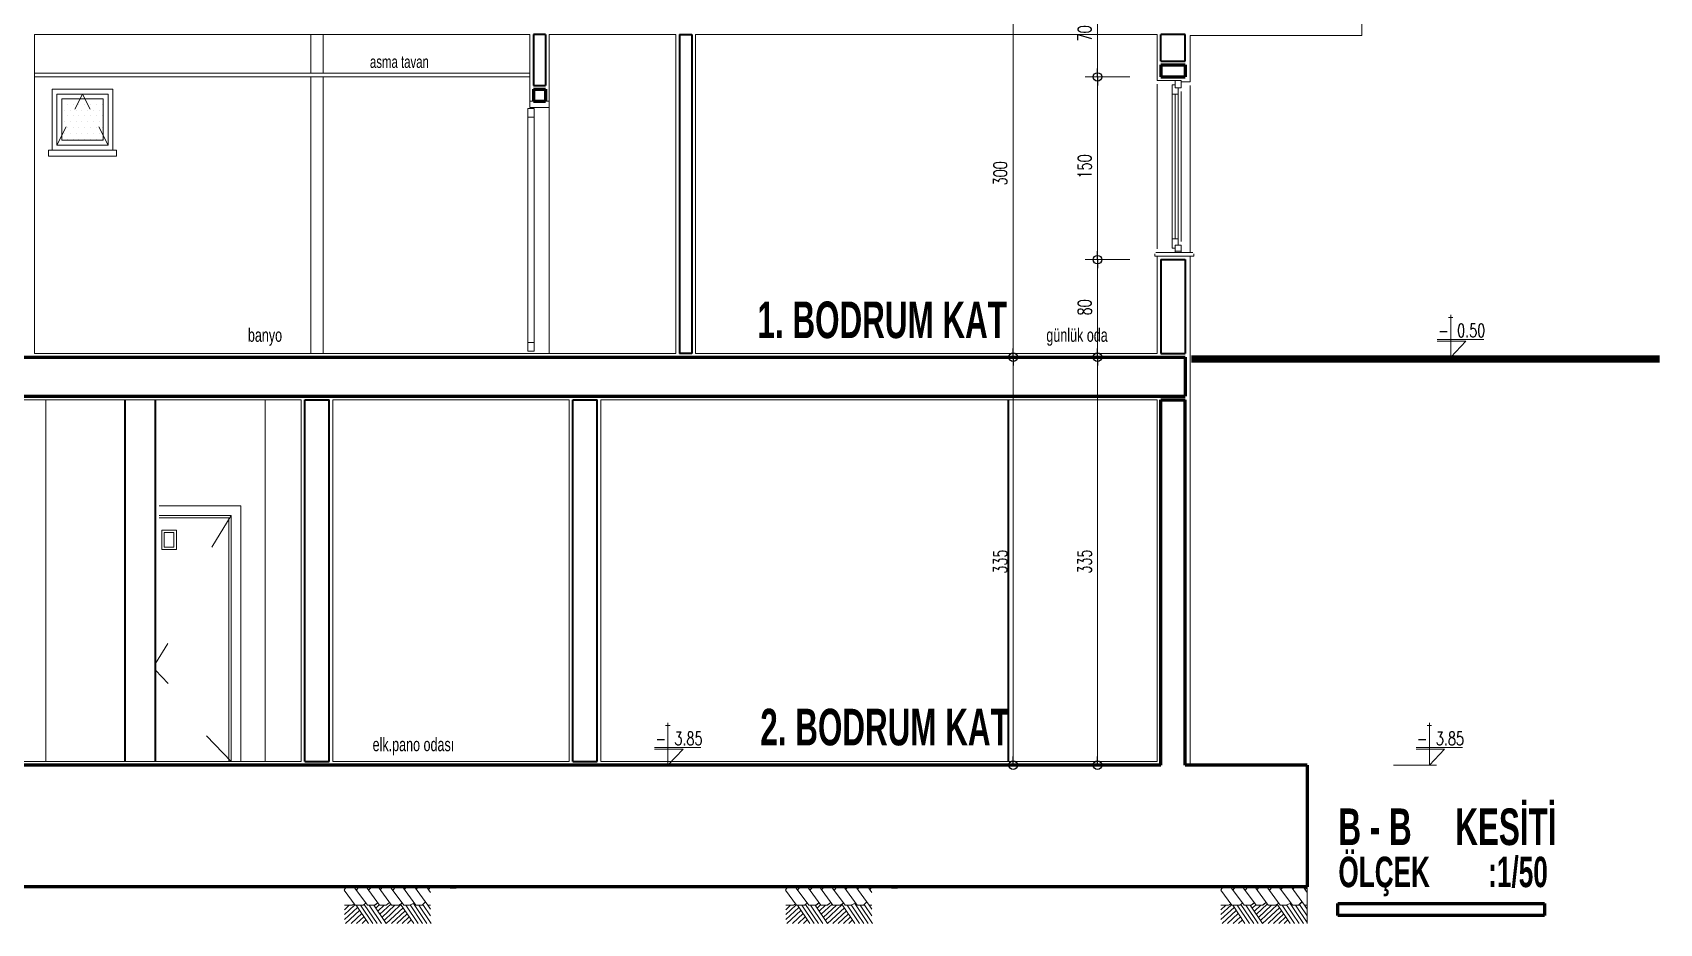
# Model space of a CAD drawing. Header units: millimetres. Extents: x 2016.56 to 2021.8, y 13721.83 to 13722.48.
# Drawn here: x 2019.5834 to 2019.8504, y 13721.8319 to 13721.9782 of the extents above; entities that cross this region are included whole.
import ezdxf

# ---------------------------------------------------------------- set-up
doc = ezdxf.new("R2010")
doc.units = ezdxf.units.MM
doc.linetypes.add('HIDDEN', pattern=[0.375, 0.25, -0.125])
doc.layers.get('0').update_dxf_attribs({"lineweight": 20})
for name, color, linetype, lineweight in [('1.2', 120, 'Continuous', 120), ('DH', 7, 'Continuous', 20), ('DIMV', 7, 'Continuous', 20), ('DUVAR', 4, 'Continuous', 40), ('kolon', 5, 'Continuous', 60), ('PENCERE', 3, 'Continuous', 13), ('SIVA', 7, 'Continuous', 20), ('TEFRİŞ', 11, 'Continuous', 9), ('TEXT', 7, 'Continuous', 20)]:
    doc.layers.add(name, color=color, linetype=linetype, lineweight=lineweight)
doc.styles.get("Standard").update_dxf_attribs({"font": 'txt.shx', "width": 0.7, "height": 11})
doc.styles.add('style1', font='swisscbo.ttf', dxfattribs={"width": 0.75, "height": 11})
doc.styles.add('style3', font='GOTHIC.TTF', dxfattribs={"width": 0.7, "height": 11})

msp = doc.modelspace()

# ---------------------------------------------------------------- linework, layer by layer
for p, q in [((2019.80156, 13721.97774), (2019.80156, 13722.00154)), ((2019.58366, 13721.97794), (2019.58366, 13721.92554)), ((2019.62906, 13721.97794), (2019.62906, 13721.97154)), ((2019.63106, 13721.97794), (2019.63106, 13721.97154)), ((2019.66496, 13721.97794), (2019.66496, 13721.96594)), ((2019.66816, 13721.96594), (2019.66816, 13721.97794)), ((2019.68896, 13721.92554), (2019.68896, 13721.97794)), ((2019.69216, 13721.97794), (2019.69216, 13721.92554)), ((2019.77336, 13721.97554), (2019.77336, 13721.97554)), ((2019.77336, 13721.97554), (2019.77336, 13721.97554)), ((2019.66496, 13721.97154), (2019.58366, 13721.97154)), ((2019.66496, 13721.97094), (2019.58366, 13721.97094)), ((2019.62906, 13721.97094), (2019.62906, 13721.92554)), ((2019.63106, 13721.97094), (2019.63106, 13721.92554)), ((2019.76796, 13721.97034), (2019.76796, 13721.97034)), ((2019.59656, 13721.96894), (2019.58656, 13721.96894)), ((2019.58656, 13721.96894), (2019.58656, 13721.95894)), ((2019.59576, 13721.96814), (2019.58736, 13721.96814)), ((2019.58736, 13721.96814), (2019.58736, 13721.95974)), ((2019.59576, 13721.96814), (2019.59576, 13721.95974)), ((2019.59656, 13721.96894), (2019.59656, 13721.95894)), ((2019.77336, 13721.96954), (2019.77336, 13721.94214)), ((2019.58816, 13721.96054), (2019.58816, 13721.96734)), ((2019.58816, 13721.96734), (2019.59496, 13721.96734)), ((2019.59496, 13721.96054), (2019.59496, 13721.96734)), ((2019.66468, 13721.96574), (2019.66468, 13721.92594)), ((2019.66468, 13721.96574), (2019.66568, 13721.96574)), ((2019.66556, 13721.96694), (2019.66496, 13721.96694)), ((2019.66816, 13721.96594), (2019.66496, 13721.96594)), ((2019.66568, 13721.96574), (2019.66568, 13721.92594)), ((2019.66756, 13721.96694), (2019.66816, 13721.96694)), ((2019.66816, 13721.96594), (2019.66816, 13721.92554)), ((2019.66468, 13721.96434), (2019.66568, 13721.96434)), ((2019.58736, 13721.95974), (2019.59576, 13721.95974)), ((2019.58816, 13721.96054), (2019.59496, 13721.96054)), ((2019.58596, 13721.95794), (2019.58596, 13721.95894)), ((2019.58596, 13721.95894), (2019.59716, 13721.95894)), ((2019.58596, 13721.95794), (2019.59716, 13721.95794)), ((2019.59716, 13721.95794), (2019.59716, 13721.95894)), ((2019.76756, 13721.94154), (2019.76756, 13721.94192)), ((2019.76796, 13721.94154), (2019.76756, 13721.94154)), ((2019.76774, 13721.94214), (2019.77379, 13721.94214)), ((2019.77336, 13721.94154), (2019.76856, 13721.94154)), ((2019.77336, 13721.94154), (2019.77396, 13721.94154)), ((2019.77396, 13721.94154), (2019.77396, 13721.94192)), ((2019.58366, 13721.92554), (2019.68896, 13721.92554)), ((2019.66468, 13721.92734), (2019.66568, 13721.92734)), ((2019.66468, 13721.92594), (2019.66568, 13721.92594)), ((2019.69216, 13721.92554), (2019.76796, 13721.92554)), ((2019.61756, 13721.90054), (2019.60416, 13721.90054)), ((2019.61596, 13721.89894), (2019.60416, 13721.89894)), ((2019.61596, 13721.85854), (2019.61596, 13721.89894)), ((2019.61756, 13721.85854), (2019.61756, 13721.90054)), ((2019.62746, 13721.85854), (2019.39316, 13721.85854)), ((2019.67146, 13721.85854), (2019.63266, 13721.85854)), ((2019.76796, 13721.85854), (2019.67666, 13721.85854))]:
    msp.add_line(p, q)
at = {"color": 0, "lineweight": -2}
for p, q in [((2019.75815, 13721.97094), (2019.75815, 13721.97234)), ((2019.75815, 13721.97094), (2019.75815, 13721.96954)), ((2019.75815, 13721.94094), (2019.75815, 13721.94234)), ((2019.75815, 13721.94094), (2019.75815, 13721.93954)), ((2019.7443, 13721.92494), (2019.7443, 13721.92634)), ((2019.7443, 13721.92494), (2019.7443, 13721.92354)), ((2019.75815, 13721.92494), (2019.75815, 13721.92634)), ((2019.75815, 13721.92494), (2019.75815, 13721.92354)), ((2019.7443, 13721.85794), (2019.7443, 13721.85934)), ((2019.75815, 13721.85794), (2019.75815, 13721.85934))]:
    msp.add_line(p, q, dxfattribs=at)
for centre in [(2019.75815, 13721.97094), (2019.75815, 13721.97094), (2019.75815, 13721.94094), (2019.75815, 13721.94094), (2019.7443, 13721.92494), (2019.7443, 13721.92494), (2019.75815, 13721.92494), (2019.75815, 13721.92494), (2019.7443, 13721.85794), (2019.75815, 13721.85794)]:
    msp.add_circle(centre, 0.0007, dxfattribs=at)
at = {"layer": '1.2'}
for p, q in [((2019.85039, 13721.92494), (2019.7736, 13721.92494)), ((2019.85039, 13721.92484), (2019.7736, 13721.92484)), ((2019.85039, 13721.92474), (2019.7736, 13721.92474)), ((2019.85039, 13721.92464), (2019.7736, 13721.92464)), ((2019.85039, 13721.92454), (2019.7736, 13721.92454)), ((2019.85039, 13721.92444), (2019.7736, 13721.92444)), ((2019.85039, 13721.92434), (2019.7736, 13721.92434))]:
    msp.add_line(p, q, dxfattribs=at)
at = {"layer": 'DH'}
for p, q in [((2019.58556, 13721.85854), (2019.58556, 13721.91794)), ((2019.62156, 13721.85854), (2019.62156, 13721.91794)), ((2019.60456, 13721.89654), (2019.60698, 13721.89654)), ((2019.60456, 13721.89335), (2019.60456, 13721.89654)), ((2019.60698, 13721.89654), (2019.60698, 13721.89335)), ((2019.60698, 13721.89335), (2019.60456, 13721.89335))]:
    msp.add_line(p, q, dxfattribs=at)
at = {"layer": 'DIMV'}
for p, q in [((2019.7443, 13721.98354), (2019.7443, 13721.92634)), ((2019.75815, 13721.98354), (2019.75815, 13721.97234)), ((2019.75815, 13721.96954), (2019.75815, 13721.94234)), ((2019.75815, 13721.93954), (2019.75815, 13721.92634)), ((2019.7443, 13721.92354), (2019.7443, 13721.85934)), ((2019.75815, 13721.92354), (2019.75815, 13721.85934))]:
    msp.add_line(p, q, dxfattribs=at)
at = {"layer": 'DIMV', "lineweight": 20}
for p, q in [((2019.76346, 13721.97094), (2019.75615, 13721.97094)), ((2019.76346, 13721.97094), (2019.75615, 13721.97094)), ((2019.76346, 13721.94094), (2019.75615, 13721.94094)), ((2019.76346, 13721.94094), (2019.75615, 13721.94094)), ((2019.74508, 13721.92494), (2019.7423, 13721.92494)), ((2019.7463, 13721.92494), (2019.7423, 13721.92494)), ((2019.76001, 13721.92494), (2019.75615, 13721.92494)), ((2019.7612, 13721.92494), (2019.75615, 13721.92494)), ((2019.74569, 13721.85794), (2019.7423, 13721.85794)), ((2019.76054, 13721.85794), (2019.75615, 13721.85794))]:
    msp.add_line(p, q, dxfattribs=at)
at = {"layer": 'DUVAR'}
for p, q in [((2019.66756, 13721.97794), (2019.66556, 13721.97794)), ((2019.66556, 13721.97794), (2019.66556, 13721.96954)), ((2019.66756, 13721.97794), (2019.66756, 13721.96954)), ((2019.68956, 13721.97794), (2019.68956, 13721.92554)), ((2019.68956, 13721.97794), (2019.69156, 13721.97794)), ((2019.69156, 13721.97794), (2019.69156, 13721.92554)), ((2019.76856, 13721.97354), (2019.76856, 13721.97794)), ((2019.77256, 13721.97794), (2019.76856, 13721.97794)), ((2019.77256, 13721.97354), (2019.77256, 13721.97794)), ((2019.76856, 13721.97354), (2019.77256, 13721.97354)), ((2019.66556, 13721.96954), (2019.66756, 13721.96954)), ((2019.5886, 13721.9655), (2019.5886, 13721.9655)), ((2019.58908, 13721.96646), (2019.58908, 13721.96646)), ((2019.58956, 13721.9655), (2019.58956, 13721.9655)), ((2019.59003, 13721.96646), (2019.59003, 13721.96646)), ((2019.59051, 13721.9655), (2019.59051, 13721.9655)), ((2019.59098, 13721.96646), (2019.59098, 13721.96646)), ((2019.59146, 13721.9655), (2019.59146, 13721.9655)), ((2019.59194, 13721.96646), (2019.59194, 13721.96646)), ((2019.59241, 13721.9655), (2019.59241, 13721.9655)), ((2019.59289, 13721.96646), (2019.59289, 13721.96646)), ((2019.59337, 13721.9655), (2019.59337, 13721.9655)), ((2019.59384, 13721.96646), (2019.59384, 13721.96646)), ((2019.59432, 13721.9655), (2019.59432, 13721.9655)), ((2019.59479, 13721.96646), (2019.59479, 13721.96646)), ((2019.5886, 13721.9636), (2019.5886, 13721.9636)), ((2019.58908, 13721.96455), (2019.58908, 13721.96455)), ((2019.58908, 13721.96265), (2019.58908, 13721.96265)), ((2019.58956, 13721.9636), (2019.58956, 13721.9636)), ((2019.59003, 13721.96455), (2019.59003, 13721.96455)), ((2019.59003, 13721.96265), (2019.59003, 13721.96265)), ((2019.59051, 13721.9636), (2019.59051, 13721.9636)), ((2019.59098, 13721.96455), (2019.59098, 13721.96455)), ((2019.59098, 13721.96265), (2019.59098, 13721.96265)), ((2019.59146, 13721.9636), (2019.59146, 13721.9636)), ((2019.59194, 13721.96455), (2019.59194, 13721.96455)), ((2019.59194, 13721.96265), (2019.59194, 13721.96265)), ((2019.59241, 13721.9636), (2019.59241, 13721.9636)), ((2019.59289, 13721.96455), (2019.59289, 13721.96455)), ((2019.59289, 13721.96265), (2019.59289, 13721.96265)), ((2019.59337, 13721.9636), (2019.59337, 13721.9636)), ((2019.59384, 13721.96455), (2019.59384, 13721.96455)), ((2019.59384, 13721.96265), (2019.59384, 13721.96265)), ((2019.59432, 13721.9636), (2019.59432, 13721.9636)), ((2019.59479, 13721.96455), (2019.59479, 13721.96455)), ((2019.59479, 13721.96265), (2019.59479, 13721.96265)), ((2019.5886, 13721.96169), (2019.5886, 13721.96169)), ((2019.58908, 13721.96074), (2019.58908, 13721.96074)), ((2019.58956, 13721.96169), (2019.58956, 13721.96169)), ((2019.59003, 13721.96074), (2019.59003, 13721.96074)), ((2019.59051, 13721.96169), (2019.59051, 13721.96169)), ((2019.59098, 13721.96074), (2019.59098, 13721.96074)), ((2019.59146, 13721.96169), (2019.59146, 13721.96169)), ((2019.59194, 13721.96074), (2019.59194, 13721.96074)), ((2019.59241, 13721.96169), (2019.59241, 13721.96169)), ((2019.59289, 13721.96074), (2019.59289, 13721.96074)), ((2019.59337, 13721.96169), (2019.59337, 13721.96169)), ((2019.59384, 13721.96074), (2019.59384, 13721.96074)), ((2019.59432, 13721.96169), (2019.59432, 13721.96169)), ((2019.59479, 13721.96074), (2019.59479, 13721.96074)), ((2019.76856, 13721.94094), (2019.76856, 13721.92554)), ((2019.76856, 13721.94094), (2019.77256, 13721.94094)), ((2019.77256, 13721.94094), (2019.77256, 13721.94094)), ((2019.77256, 13721.94094), (2019.77256, 13721.92554)), ((2019.69156, 13721.92554), (2019.68956, 13721.92554)), ((2019.76856, 13721.92554), (2019.77256, 13721.92554)), ((2019.59856, 13721.85854), (2019.59856, 13721.91794)), ((2019.60356, 13721.85854), (2019.60356, 13721.91794)), ((2019.62806, 13721.85854), (2019.62806, 13721.91794)), ((2019.62806, 13721.91794), (2019.63206, 13721.91794)), ((2019.63206, 13721.85854), (2019.63206, 13721.91794)), ((2019.67206, 13721.91794), (2019.67606, 13721.91794)), ((2019.67206, 13721.85854), (2019.67206, 13721.91794)), ((2019.67606, 13721.85854), (2019.67606, 13721.91794)), ((2019.74356, 13721.85854), (2019.74356, 13721.91794)), ((2019.62806, 13721.85854), (2019.63206, 13721.85854)), ((2019.67206, 13721.85854), (2019.67606, 13721.85854))]:
    msp.add_line(p, q, dxfattribs=at)
at = {"layer": 'kolon'}
for p, q in [((2019.76856, 13721.97294), (2019.76856, 13721.97094)), ((2019.76856, 13721.97294), (2019.77256, 13721.97294)), ((2019.77256, 13721.97294), (2019.77256, 13721.97094)), ((2019.76856, 13721.97094), (2019.77256, 13721.97094)), ((2019.66556, 13721.96894), (2019.66756, 13721.96894)), ((2019.66556, 13721.96894), (2019.66556, 13721.96694)), ((2019.66756, 13721.96894), (2019.66756, 13721.96694)), ((2019.66556, 13721.96694), (2019.66756, 13721.96694)), ((2019.58056, 13721.92494), (2019.77256, 13721.92494)), ((2019.77256, 13721.92494), (2019.77256, 13721.91854)), ((2019.56956, 13721.91854), (2019.77256, 13721.91854)), ((2019.76856, 13721.91794), (2019.77256, 13721.91794)), ((2019.76856, 13721.85794), (2019.76856, 13721.91794)), ((2019.77256, 13721.85794), (2019.77256, 13721.91794)), ((2019.76856, 13721.85794), (2019.56956, 13721.85794)), ((2019.79256, 13721.85794), (2019.77256, 13721.85794)), ((2019.79256, 13721.85794), (2019.79256, 13721.83794)), ((2019.79256, 13721.83794), (2019.58056, 13721.83794)), ((2019.65192, 13721.83794), (2019.65092, 13721.83794)), ((2019.65192, 13721.83794), (2019.65292, 13721.83794)), ((2019.72435, 13721.83794), (2019.72335, 13721.83794)), ((2019.72435, 13721.83794), (2019.72535, 13721.83794)), ((2019.79759, 13721.8352), (2019.83152, 13721.8352)), ((2019.79759, 13721.83323), (2019.79759, 13721.8352)), ((2019.83152, 13721.8352), (2019.83152, 13721.83323)), ((2019.83152, 13721.83323), (2019.79759, 13721.83323))]:
    msp.add_line(p, q, dxfattribs=at)
at = {"layer": 'PENCERE'}
for p, q in [((2019.77091, 13721.97014), (2019.77091, 13721.97034)), ((2019.77091, 13721.97034), (2019.77191, 13721.97034)), ((2019.77091, 13721.96914), (2019.77091, 13721.97014)), ((2019.77191, 13721.97034), (2019.77191, 13721.97014)), ((2019.77191, 13721.97014), (2019.77191, 13721.96914)), ((2019.77041, 13721.96964), (2019.77041, 13721.94284)), ((2019.77041, 13721.96964), (2019.77091, 13721.96964)), ((2019.77041, 13721.96814), (2019.77141, 13721.96814)), ((2019.77191, 13721.96914), (2019.77091, 13721.96914)), ((2019.77091, 13721.96814), (2019.77091, 13721.94434)), ((2019.77091, 13721.96814), (2019.77091, 13721.94434)), ((2019.77141, 13721.96914), (2019.77141, 13721.94334)), ((2019.77141, 13721.96914), (2019.77141, 13721.94334)), ((2019.77191, 13721.96854), (2019.77191, 13721.94394)), ((2019.77041, 13721.94434), (2019.77141, 13721.94434)), ((2019.77041, 13721.94284), (2019.77091, 13721.94284)), ((2019.77191, 13721.94334), (2019.77091, 13721.94334)), ((2019.77091, 13721.94334), (2019.77091, 13721.94234)), ((2019.77171, 13721.94234), (2019.77091, 13721.94234)), ((2019.77091, 13721.94234), (2019.77091, 13721.94214)), ((2019.77191, 13721.94234), (2019.77171, 13721.94234)), ((2019.77191, 13721.94234), (2019.77191, 13721.94334)), ((2019.77191, 13721.94234), (2019.77191, 13721.94214)), ((2019.61556, 13721.89854), (2019.60416, 13721.89854)), ((2019.61556, 13721.85854), (2019.61556, 13721.89854)), ((2019.60496, 13721.89614), (2019.60658, 13721.89614)), ((2019.60496, 13721.89375), (2019.60496, 13721.89614)), ((2019.60658, 13721.89614), (2019.60658, 13721.89375)), ((2019.60658, 13721.89375), (2019.60496, 13721.89375))]:
    msp.add_line(p, q, dxfattribs=at)
at = {"layer": 'SIVA'}
for p, q in [((2019.58366, 13721.97794), (2019.66496, 13721.97794)), ((2019.66816, 13721.97794), (2019.68896, 13721.97794)), ((2019.69216, 13721.97794), (2019.76796, 13721.97794)), ((2019.76796, 13721.97034), (2019.76796, 13721.97794)), ((2019.77336, 13721.97774), (2019.80156, 13721.97774)), ((2019.77336, 13721.97774), (2019.77336, 13721.97014)), ((2019.77336, 13721.97554), (2019.77336, 13721.97554)), ((2019.76796, 13721.97034), (2019.77154, 13721.97034)), ((2019.77336, 13721.97014), (2019.77191, 13721.97014)), ((2019.76796, 13721.96974), (2019.76796, 13721.94274)), ((2019.77066, 13721.94154), (2019.76796, 13721.94154)), ((2019.76796, 13721.94154), (2019.76796, 13721.92554)), ((2019.77336, 13721.94154), (2019.77336, 13721.85794)), ((2019.77336, 13721.94154), (2019.77336, 13721.94154)), ((2019.39316, 13721.91794), (2019.62746, 13721.91794)), ((2019.62746, 13721.85854), (2019.62746, 13721.91794)), ((2019.63266, 13721.85854), (2019.63266, 13721.91794)), ((2019.63266, 13721.91794), (2019.67146, 13721.91794)), ((2019.67146, 13721.85854), (2019.67146, 13721.91794)), ((2019.67666, 13721.85854), (2019.67666, 13721.91794)), ((2019.67666, 13721.91794), (2019.76796, 13721.91794)), ((2019.76796, 13721.85854), (2019.76796, 13721.91794))]:
    msp.add_line(p, q, dxfattribs=at)
at = {"layer": 'TEFRİŞ', "linetype": 'HIDDEN', "ltscale": 10}
for p, q in [((2019.59033, 13721.96566), (2019.59156, 13721.96814)), ((2019.59156, 13721.96814), (2019.5928, 13721.96567)), ((2019.58736, 13721.95974), (2019.58886, 13721.96273)), ((2019.59425, 13721.96276), (2019.59576, 13721.95974)), ((2019.61596, 13721.89894), (2019.6128, 13721.89372)), ((2019.60558, 13721.87792), (2019.60356, 13721.8746)), ((2019.60356, 13721.87352), (2019.60564, 13721.87136)), ((2019.61191, 13721.86276), (2019.61596, 13721.85854))]:
    msp.add_line(p, q, dxfattribs=at)
at = {"layer": 'TEFRİŞ'}
for p, q in [((2019.63451, 13721.83742), (2019.63486, 13721.83794)), ((2019.63634, 13721.83494), (2019.63451, 13721.83742)), ((2019.63832, 13721.83494), (2019.63611, 13721.83794)), ((2019.63651, 13721.8374), (2019.63693, 13721.83794)), ((2019.64031, 13721.83494), (2019.6381, 13721.83794)), ((2019.63851, 13721.83738), (2019.63903, 13721.83794)), ((2019.6423, 13721.83494), (2019.64009, 13721.83794)), ((2019.64043, 13721.83747), (2019.64087, 13721.83794)), ((2019.64428, 13721.83494), (2019.64207, 13721.83794)), ((2019.64249, 13721.83737), (2019.64295, 13721.83794)), ((2019.64627, 13721.83494), (2019.64406, 13721.83794)), ((2019.64438, 13721.83751), (2019.64482, 13721.83794)), ((2019.64826, 13721.83494), (2019.64605, 13721.83794)), ((2019.64632, 13721.83756), (2019.64676, 13721.83794)), ((2019.64869, 13721.83705), (2019.64804, 13721.83794)), ((2019.64837, 13721.83748), (2019.6487, 13721.83794)), ((2019.70694, 13721.83742), (2019.70729, 13721.83794)), ((2019.70877, 13721.83494), (2019.70694, 13721.83742)), ((2019.71076, 13721.83494), (2019.70855, 13721.83794)), ((2019.70894, 13721.8374), (2019.70936, 13721.83794)), ((2019.71274, 13721.83494), (2019.71054, 13721.83794)), ((2019.71094, 13721.83738), (2019.71147, 13721.83794)), ((2019.71473, 13721.83494), (2019.71252, 13721.83794)), ((2019.71287, 13721.83747), (2019.71331, 13721.83794)), ((2019.71672, 13721.83494), (2019.71451, 13721.83794)), ((2019.71493, 13721.83737), (2019.71538, 13721.83794)), ((2019.71871, 13721.83494), (2019.7165, 13721.83794)), ((2019.71682, 13721.83751), (2019.71725, 13721.83794)), ((2019.72069, 13721.83494), (2019.71848, 13721.83794)), ((2019.71876, 13721.83756), (2019.71919, 13721.83794)), ((2019.72113, 13721.83705), (2019.72047, 13721.83794)), ((2019.72081, 13721.83748), (2019.72113, 13721.83794)), ((2019.77838, 13721.83742), (2019.77873, 13721.83794)), ((2019.78021, 13721.83494), (2019.77838, 13721.83742)), ((2019.7822, 13721.83494), (2019.77999, 13721.83794)), ((2019.78038, 13721.8374), (2019.7808, 13721.83794)), ((2019.78418, 13721.83494), (2019.78197, 13721.83794)), ((2019.78238, 13721.83738), (2019.78291, 13721.83794)), ((2019.78617, 13721.83494), (2019.78396, 13721.83794)), ((2019.78431, 13721.83747), (2019.78475, 13721.83794)), ((2019.78816, 13721.83494), (2019.78595, 13721.83794)), ((2019.78636, 13721.83737), (2019.78682, 13721.83794)), ((2019.79014, 13721.83494), (2019.78793, 13721.83794)), ((2019.78825, 13721.83751), (2019.78869, 13721.83794)), ((2019.79213, 13721.83494), (2019.78992, 13721.83794)), ((2019.7902, 13721.83756), (2019.79063, 13721.83794)), ((2019.79256, 13721.83705), (2019.79191, 13721.83794)), ((2019.79224, 13721.83748), (2019.79257, 13721.83794)), ((2019.79256, 13721.83794), (2019.79256, 13721.83194)), ((2019.63622, 13721.83494), (2019.63455, 13721.83339)), ((2019.6358, 13721.83494), (2019.63455, 13721.83494)), ((2019.63534, 13721.83494), (2019.63455, 13721.8342)), ((2019.63671, 13721.83457), (2019.63455, 13721.83257)), ((2019.63705, 13721.83407), (2019.63475, 13721.83194)), ((2019.63615, 13721.83519), (2019.63582, 13721.83494)), ((2019.63763, 13721.83494), (2019.63631, 13721.83494)), ((2019.63765, 13721.83494), (2019.63634, 13721.83494)), ((2019.63646, 13721.83494), (2019.63849, 13721.83194)), ((2019.63719, 13721.83494), (2019.63921, 13721.83194)), ((2019.63808, 13721.83527), (2019.63765, 13721.83494)), ((2019.63782, 13721.83508), (2019.63994, 13721.83194)), ((2019.6395, 13721.83494), (2019.6383, 13721.83494)), ((2019.63953, 13721.83494), (2019.63832, 13721.83494)), ((2019.63864, 13721.83494), (2019.64066, 13721.83194)), ((2019.63936, 13721.83494), (2019.64139, 13721.83194)), ((2019.64001, 13721.83532), (2019.6395, 13721.83494)), ((2019.64003, 13721.83532), (2019.63953, 13721.83494)), ((2019.64026, 13721.83498), (2019.63969, 13721.83445)), ((2019.64109, 13721.83494), (2019.64003, 13721.83395)), ((2019.64138, 13721.83494), (2019.64029, 13721.83494)), ((2019.6414, 13721.83494), (2019.64031, 13721.83494)), ((2019.64215, 13721.83511), (2019.64037, 13721.83345)), ((2019.64285, 13721.83494), (2019.64071, 13721.83294)), ((2019.64383, 13721.83503), (2019.64105, 13721.83244)), ((2019.64194, 13721.83539), (2019.64138, 13721.83494)), ((2019.64417, 13721.83452), (2019.64139, 13721.83194)), ((2019.64196, 13721.83539), (2019.6414, 13721.83494)), ((2019.64451, 13721.83402), (2019.64227, 13721.83194)), ((2019.64345, 13721.83494), (2019.64228, 13721.83494)), ((2019.64347, 13721.83494), (2019.6423, 13721.83494)), ((2019.64402, 13721.83527), (2019.64345, 13721.83494)), ((2019.64404, 13721.83527), (2019.64347, 13721.83494)), ((2019.64377, 13721.83512), (2019.64592, 13721.83194)), ((2019.64522, 13721.83494), (2019.64426, 13721.83494)), ((2019.64525, 13721.83494), (2019.64428, 13721.83494)), ((2019.64462, 13721.83494), (2019.64664, 13721.83194)), ((2019.64601, 13721.83527), (2019.64522, 13721.83494)), ((2019.64603, 13721.83527), (2019.64525, 13721.83494)), ((2019.64532, 13721.83498), (2019.64737, 13721.83194)), ((2019.64588, 13721.83521), (2019.64809, 13721.83194)), ((2019.6473, 13721.83494), (2019.64625, 13721.83494)), ((2019.64732, 13721.83494), (2019.64627, 13721.83494)), ((2019.64679, 13721.83494), (2019.64881, 13721.83194)), ((2019.64784, 13721.83547), (2019.6473, 13721.83494)), ((2019.64786, 13721.83547), (2019.64732, 13721.83494)), ((2019.64743, 13721.83507), (2019.64869, 13721.83319)), ((2019.64824, 13721.83494), (2019.64869, 13721.83426)), ((2019.64869, 13721.83494), (2019.64824, 13721.83494)), ((2019.64869, 13721.83494), (2019.64826, 13721.83494)), ((2019.70777, 13721.83494), (2019.70698, 13721.8342)), ((2019.70824, 13721.83494), (2019.70698, 13721.83494)), ((2019.70866, 13721.83494), (2019.70698, 13721.83339)), ((2019.70915, 13721.83457), (2019.70698, 13721.83257)), ((2019.70949, 13721.83407), (2019.70719, 13721.83194)), ((2019.70858, 13721.83519), (2019.70826, 13721.83494)), ((2019.71006, 13721.83494), (2019.70875, 13721.83494)), ((2019.71009, 13721.83494), (2019.70877, 13721.83494)), ((2019.7089, 13721.83494), (2019.71093, 13721.83194)), ((2019.70962, 13721.83494), (2019.71165, 13721.83194)), ((2019.71051, 13721.83527), (2019.71009, 13721.83494)), ((2019.71025, 13721.83508), (2019.71237, 13721.83194)), ((2019.71194, 13721.83494), (2019.71074, 13721.83494)), ((2019.71196, 13721.83494), (2019.71076, 13721.83494)), ((2019.71107, 13721.83494), (2019.7131, 13721.83194)), ((2019.7118, 13721.83494), (2019.71382, 13721.83194)), ((2019.71244, 13721.83532), (2019.71194, 13721.83494)), ((2019.71246, 13721.83532), (2019.71196, 13721.83494)), ((2019.71269, 13721.83498), (2019.71212, 13721.83445)), ((2019.71352, 13721.83494), (2019.71246, 13721.83395)), ((2019.71381, 13721.83494), (2019.71272, 13721.83494)), ((2019.71383, 13721.83494), (2019.71274, 13721.83494)), ((2019.71459, 13721.83511), (2019.7128, 13721.83345)), ((2019.71529, 13721.83494), (2019.71314, 13721.83294)), ((2019.71627, 13721.83503), (2019.71348, 13721.83244)), ((2019.71438, 13721.83539), (2019.71381, 13721.83494)), ((2019.71661, 13721.83452), (2019.71382, 13721.83194)), ((2019.7144, 13721.83539), (2019.71383, 13721.83494)), ((2019.71695, 13721.83402), (2019.7147, 13721.83194)), ((2019.71588, 13721.83494), (2019.71471, 13721.83494)), ((2019.71591, 13721.83494), (2019.71473, 13721.83494)), ((2019.71645, 13721.83527), (2019.71588, 13721.83494)), ((2019.71647, 13721.83527), (2019.71591, 13721.83494)), ((2019.7162, 13721.83512), (2019.71835, 13721.83194)), ((2019.71766, 13721.83494), (2019.7167, 13721.83494)), ((2019.71768, 13721.83494), (2019.71672, 13721.83494)), ((2019.71705, 13721.83494), (2019.71908, 13721.83194)), ((2019.71844, 13721.83527), (2019.71766, 13721.83494)), ((2019.71846, 13721.83527), (2019.71768, 13721.83494)), ((2019.71775, 13721.83498), (2019.7198, 13721.83194)), ((2019.71831, 13721.83521), (2019.72053, 13721.83194)), ((2019.71973, 13721.83494), (2019.71868, 13721.83494)), ((2019.71975, 13721.83494), (2019.71871, 13721.83494)), ((2019.71922, 13721.83494), (2019.72125, 13721.83194)), ((2019.72028, 13721.83547), (2019.71973, 13721.83494)), ((2019.7203, 13721.83547), (2019.71975, 13721.83494)), ((2019.71986, 13721.83507), (2019.72113, 13721.83319)), ((2019.72113, 13721.83494), (2019.72067, 13721.83494)), ((2019.72067, 13721.83494), (2019.72113, 13721.83426)), ((2019.72113, 13721.83494), (2019.72069, 13721.83494)), ((2019.78009, 13721.83494), (2019.77842, 13721.83339)), ((2019.77967, 13721.83494), (2019.77842, 13721.83494)), ((2019.77921, 13721.83494), (2019.77842, 13721.8342)), ((2019.78058, 13721.83457), (2019.77842, 13721.83257)), ((2019.78092, 13721.83407), (2019.77863, 13721.83194)), ((2019.78002, 13721.83519), (2019.77969, 13721.83494)), ((2019.7815, 13721.83494), (2019.78019, 13721.83494)), ((2019.78152, 13721.83494), (2019.78021, 13721.83494)), ((2019.78034, 13721.83494), (2019.78236, 13721.83194)), ((2019.78106, 13721.83494), (2019.78309, 13721.83194)), ((2019.78195, 13721.83527), (2019.78152, 13721.83494)), ((2019.78169, 13721.83508), (2019.78381, 13721.83194)), ((2019.78338, 13721.83494), (2019.78217, 13721.83494)), ((2019.7834, 13721.83494), (2019.7822, 13721.83494)), ((2019.78251, 13721.83494), (2019.78453, 13721.83194)), ((2019.78323, 13721.83494), (2019.78526, 13721.83194)), ((2019.78388, 13721.83532), (2019.78338, 13721.83494)), ((2019.7839, 13721.83532), (2019.7834, 13721.83494)), ((2019.78413, 13721.83498), (2019.78356, 13721.83445)), ((2019.78496, 13721.83494), (2019.7839, 13721.83395)), ((2019.78525, 13721.83494), (2019.78416, 13721.83494)), ((2019.78527, 13721.83494), (2019.78418, 13721.83494)), ((2019.78602, 13721.83511), (2019.78424, 13721.83345)), ((2019.78673, 13721.83494), (2019.78458, 13721.83294)), ((2019.7877, 13721.83503), (2019.78492, 13721.83244)), ((2019.78581, 13721.83539), (2019.78525, 13721.83494)), ((2019.78804, 13721.83452), (2019.78526, 13721.83194)), ((2019.78584, 13721.83539), (2019.78527, 13721.83494)), ((2019.78838, 13721.83402), (2019.78614, 13721.83194)), ((2019.78732, 13721.83494), (2019.78615, 13721.83494)), ((2019.78734, 13721.83494), (2019.78617, 13721.83494)), ((2019.78789, 13721.83527), (2019.78732, 13721.83494)), ((2019.78791, 13721.83527), (2019.78734, 13721.83494)), ((2019.78764, 13721.83512), (2019.78979, 13721.83194)), ((2019.7891, 13721.83494), (2019.78813, 13721.83494)), ((2019.78912, 13721.83494), (2019.78816, 13721.83494)), ((2019.78849, 13721.83494), (2019.79051, 13721.83194)), ((2019.78988, 13721.83527), (2019.7891, 13721.83494)), ((2019.7899, 13721.83527), (2019.78912, 13721.83494)), ((2019.78919, 13721.83498), (2019.79124, 13721.83194)), ((2019.78975, 13721.83521), (2019.79196, 13721.83194)), ((2019.79117, 13721.83494), (2019.79012, 13721.83494)), ((2019.79119, 13721.83494), (2019.79014, 13721.83494)), ((2019.79066, 13721.83494), (2019.79256, 13721.83212)), ((2019.79171, 13721.83547), (2019.79117, 13721.83494)), ((2019.79174, 13721.83547), (2019.79119, 13721.83494)), ((2019.7913, 13721.83507), (2019.79256, 13721.83319)), ((2019.79211, 13721.83494), (2019.79256, 13721.83426)), ((2019.79256, 13721.83494), (2019.79211, 13721.83494)), ((2019.79256, 13721.83494), (2019.79213, 13721.83494)), ((2019.63739, 13721.83357), (2019.63564, 13721.83194)), ((2019.63775, 13721.83304), (2019.63656, 13721.83194)), ((2019.63809, 13721.83254), (2019.63744, 13721.83194)), ((2019.64485, 13721.83352), (2019.64315, 13721.83194)), ((2019.64519, 13721.83301), (2019.64403, 13721.83194)), ((2019.64553, 13721.83251), (2019.64491, 13721.83194)), ((2019.70983, 13721.83357), (2019.70807, 13721.83194)), ((2019.71018, 13721.83304), (2019.709, 13721.83194)), ((2019.71052, 13721.83254), (2019.70988, 13721.83194)), ((2019.71729, 13721.83352), (2019.71558, 13721.83194)), ((2019.71763, 13721.83301), (2019.71647, 13721.83194)), ((2019.71797, 13721.83251), (2019.71735, 13721.83194)), ((2019.78126, 13721.83357), (2019.77951, 13721.83194)), ((2019.78162, 13721.83304), (2019.78043, 13721.83194)), ((2019.78196, 13721.83254), (2019.78131, 13721.83194)), ((2019.78872, 13721.83352), (2019.78702, 13721.83194)), ((2019.78906, 13721.83301), (2019.7879, 13721.83194)), ((2019.7894, 13721.83251), (2019.78879, 13721.83194))]:
    msp.add_line(p, q, dxfattribs=at)
at = {"layer": 'TEXT'}
for p, q in [((2019.81574, 13721.93145), (2019.81649, 13721.93145)), ((2019.81612, 13721.92494), (2019.81612, 13721.9319)), ((2019.82154, 13721.92781), (2019.81392, 13721.92781)), ((2019.81861, 13721.92754), (2019.81392, 13721.92754)), ((2019.81612, 13721.92494), (2019.81861, 13721.92754)), ((2019.68727, 13721.86445), (2019.68802, 13721.86445)), ((2019.68766, 13721.85794), (2019.68766, 13721.8649)), ((2019.81224, 13721.86445), (2019.813, 13721.86445)), ((2019.81263, 13721.85794), (2019.81263, 13721.8649)), ((2019.69307, 13721.86081), (2019.68545, 13721.86081)), ((2019.81805, 13721.86081), (2019.81043, 13721.86081)), ((2019.69015, 13721.86054), (2019.68545, 13721.86054)), ((2019.68766, 13721.85794), (2019.69015, 13721.86054)), ((2019.81512, 13721.86054), (2019.81043, 13721.86054)), ((2019.81263, 13721.85794), (2019.81512, 13721.86054)), ((2019.80672, 13721.85794), (2019.81382, 13721.85794))]:
    msp.add_line(p, q, dxfattribs=at)

# ---------------------------------------------------------------- texts
at = {"layer": 'DIMV', "width": 0.7}
for s, p in [('70', (2019.75715, 13721.97678)), ('300', (2019.7433, 13721.95314)), ('150', (2019.75715, 13721.95427)), ('80', (2019.75715, 13721.93178)), ('335', (2019.7433, 13721.88938)), ('335', (2019.75715, 13721.88938))]:
    msp.add_text(s, height=0.0022, rotation=90, dxfattribs=at).set_placement(p)
at = {"layer": 'kolon', "style": 'style1', "width": 0.75}
for s, height, p in [('B - B     KESİTİ', 0.006, (2019.79769, 13721.84482)), ('ÖLÇEK        :1/50', 0.005, (2019.79769, 13721.8379))]:
    msp.add_text(s, height=height, dxfattribs=at).set_placement(p)
at = {"layer": 'TEXT'}
for s, height, style, width, p in [('asma tavan ', 0.002, 'style3', 0.7, (2019.63874, 13721.97243)), ('1. BODRUM KAT', 0.006, 'style1', 0.75, (2019.70235, 13721.92806)), ('banyo', 0.0022, 'style3', 0.7, (2019.61871, 13721.92745)), ('günlük oda', 0.0022, 'style3', 0.7, (2019.74976, 13721.92745)), ('2. BODRUM KAT', 0.006, 'style1', 0.75, (2019.70281, 13721.86119)), ('elk.pano odası', 0.0022, 'style3', 0.7, (2019.63918, 13721.86023))]:
    msp.add_text(s, height=height, dxfattribs=dict(at, style=style, width=width)).set_placement(p)
at = {"layer": 'TEXT', "width": 0.7}
for s, p in [('- 0.50', (2019.81409, 13721.92821)), ('- 3.85', (2019.68562, 13721.86121)), ('- 3.85', (2019.8106, 13721.86121))]:
    msp.add_text(s, height=0.0022, dxfattribs=at).set_placement(p)

doc.saveas('drawing.dxf')
